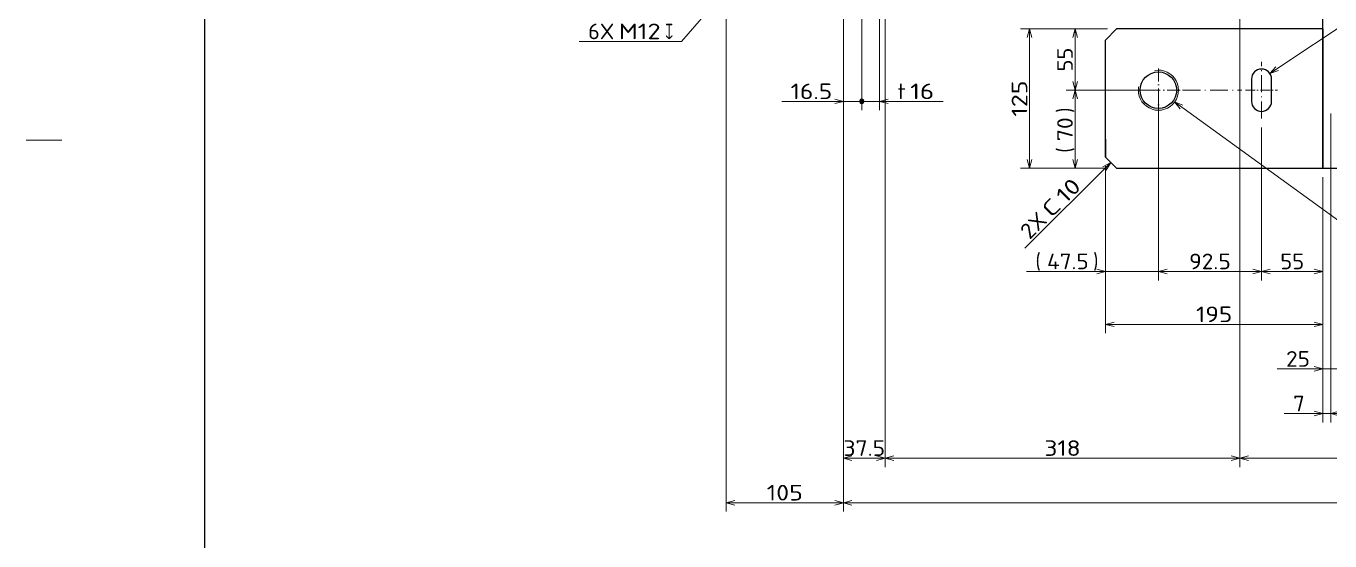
# Model space of a CAD drawing. Extents: x 0 to 1254, y -12 to 833.
# Drawn here: x 0 to 292.3, y 330.1 to 445.6 of the extents above; entities that cross this region are included whole.
import ezdxf
from ezdxf.enums import TextEntityAlignment as Align

# ---------------------------------------------------------------- set-up
doc = ezdxf.new("R2010")
doc.units = 0
doc.linetypes.add('DASHDOT', pattern=[18.5, 12, -3, 0.5, -3])
doc.layers.get('0').update_dxf_attribs({"lineweight": 13})
doc.styles.add('GDT', font='gdt.shx')
doc.styles.get("Standard").update_dxf_attribs({"font": 'isocp.shx'})
doc.dimstyles.get("Standard").update_dxf_attribs({"dimtxt": 2.5, "dimasz": 2.5, "dimexe": 1.25, "dimexo": 0.625, "dimtad": 1, "dimcen": 2.5, "dimadec": 0, "dimazin": 0, "dimtfac": 1, "dimtmove": 0, "dimatfit": 0, "dimfxl": 1, "dimarcsym": 0})

# ---------------------------------------------------------------- blocks, each defined once
blk = doc.blocks.new('*D58')
at = {"color": 214, "lineweight": 13}
for p, q in [((272.878044, 482.699586), (234.126556, 450.573152)), ((234.126556, 450.573152), (205.53302, 450.573152))]:
    blk.add_line(p, q, dxfattribs=at)
blk.add_lwpolyline([(271.721191, 481.068116), (272.878044, 482.699586), (271.06044, 481.865121)], dxfattribs=at)
for s, width, p, p2 in [('M', 1.15318, (207.53302, 451.073152), (211.376953, 451.073152)), ('36', 0.868247, (212.376953, 451.073152), (217.73114, 451.073152)), ('xP2.0↧', 0.84647, (218.73114, 451.073152), (233.262207, 451.073152))]:
    blk.add_text(s, height=3.5, dxfattribs=dict(at, width=width)).set_placement(p, p2, align=Align.FIT)
blk = doc.blocks.new('*D59')
at = {"color": 214, "lineweight": 13}
for p, q in [((257.48539, 428.554994), (311.195648, 389.608674)), ((311.195648, 389.608674), (340.808396, 389.608674))]:
    blk.add_line(p, q, dxfattribs=at)
blk.add_lwpolyline([(259.353218, 427.839997), (257.48539, 428.554994), (258.745476, 427.001878)], dxfattribs=at)
for s, width, p, p2 in [('M', 1.15318, (313.079205, 390.108674), (316.923138, 390.108674)), ('36', 0.868248, (317.923134, 390.108674), (323.277328, 390.108674)), ('xP2.0↧', 0.84647, (324.277328, 390.108674), (338.808395, 390.108674))]:
    blk.add_text(s, height=3.5, dxfattribs=dict(at, width=width)).set_placement(p, p2, align=Align.FIT)
blk = doc.blocks.new('*D83')
at = {"color": 214, "lineweight": 13}
for p, q in [((201.11145, 504.811795), (146.926422, 442.123292)), ((146.926422, 442.123292), (123.997406, 442.123292))]:
    blk.add_line(p, q, dxfattribs=at)
blk.add_lwpolyline([(200.239777, 503.011743), (201.11145, 504.811795), (199.456528, 503.688745)], dxfattribs=at)
for s, width, p, p2 in [('6X', 0.953544, (125.997406, 442.623292), (131.877594, 442.623292)), ('M12', 0.921945, (132.877609, 442.623292), (142.250717, 442.623292))]:
    blk.add_text(s, height=3.5, dxfattribs=dict(at, width=width)).set_placement(p, p2, align=Align.FIT)
at = {"color": 214, "lineweight": 13, "style": 'GDT', "width": 0.52601}
blk.add_text('x', height=3.5, dxfattribs=at).set_placement((143.250732, 442.623292), (145.091766, 442.623292), align=Align.FIT)
blk = doc.blocks.new('*D97')
at = {"color": 7, "lineweight": 13}
for p, q in [((278.840958, 434.94246), (313.70224, 458.122987)), ((313.70224, 458.122987), (344.162642, 458.122987))]:
    blk.add_line(p, q, dxfattribs=at)
blk.add_lwpolyline([(280.163017, 436.443177), (278.840958, 434.94246), (280.736252, 435.581086)], dxfattribs=at)
for s, width, p, p2 in [('18', 0.868247, (314.70224, 458.622987), (320.056427, 458.622987)), ('X38 長穴', 1.110853, (321.056427, 458.622987), (342.162642, 458.622987))]:
    blk.add_text(s, height=3.5, dxfattribs=dict(at, width=width)).set_placement(p, p2, align=Align.FIT)
blk = doc.blocks.new('*D103')
at = {"color": 7, "lineweight": 13}
for p, q in [((183.217346, 537.941327), (183.217346, 336.696626)), ((156.967346, 496.696626), (156.967346, 336.696626)), ((156.967346, 338.696626), (183.217346, 338.696626))]:
    blk.add_line(p, q, dxfattribs=at)
for points in [[(158.8992, 339.214265), (156.967346, 338.696626), (158.8992, 338.178987)], [(181.285492, 338.178987), (183.217346, 338.696626), (181.285492, 339.214265)]]:
    blk.add_lwpolyline(points, dxfattribs=at)
at = {"color": 7, "lineweight": 13, "width": 0.854608}
blk.add_text('105', height=3.5, dxfattribs=at).set_placement((166.032959, 339.196626), (174.151733, 339.196626), align=Align.FIT)
blk = doc.blocks.new('*D104')
at = {"color": 7, "lineweight": 13}
for p, q in [((183.217346, 537.941327), (183.217346, 336.696626)), ((528.217346, 537.946626), (528.217346, 336.696626)), ((183.217346, 338.696626), (528.217346, 338.696626))]:
    blk.add_line(p, q, dxfattribs=at)
for points in [[(185.1492, 339.214265), (183.217346, 338.696626), (185.1492, 338.178987)], [(526.285492, 338.178987), (528.217346, 338.696626), (526.285492, 339.214265)]]:
    blk.add_lwpolyline(points, dxfattribs=at)
at = {"color": 7, "lineweight": 13, "width": 0.848056}
blk.add_text('1380', height=3.5, dxfattribs=at).set_placement((350.275656, 339.196626), (361.159037, 339.196626), align=Align.FIT)
blk = doc.blocks.new('*D107')
at = {"color": 7, "lineweight": 13}
for p, q in [((194.592346, 497.446626), (647.717346, 497.446626)), ((645.717346, 413.696626), (645.717346, 497.446626)), ((468.967346, 413.696626), (647.717346, 413.696626))]:
    blk.add_line(p, q, dxfattribs=at)
for points in [[(646.234985, 495.514771), (645.717346, 497.446626), (645.199707, 495.514771)], [(645.199707, 415.62848), (645.717346, 413.696626), (646.234985, 415.62848)]]:
    blk.add_lwpolyline(points, dxfattribs=at)
for s, p in [(')', (645.217346, 460.631021)), ('(', (645.217346, 448.934197))]:
    blk.add_text(s, height=3.5, rotation=90.000003, dxfattribs=at).set_placement(p)
at = {"color": 7, "lineweight": 13, "width": 0.854609}
blk.add_text('335', height=3.5, rotation=90, dxfattribs=at).set_placement((645.217346, 451.512231), (645.217346, 459.631021), align=Align.FIT)
blk = doc.blocks.new('*D117')
at = {"color": 7, "lineweight": 13}
for p, q in [((183.217346, 537.941327), (183.217346, 346.696626)), ((192.592346, 495.446626), (192.592346, 346.696626)), ((183.217346, 348.696626), (192.592346, 348.696626))]:
    blk.add_line(p, q, dxfattribs=at)
for points in [[(185.1492, 349.214265), (183.217346, 348.696626), (185.1492, 348.178987)], [(190.660492, 348.178987), (192.592346, 348.696626), (190.660492, 349.214265)]]:
    blk.add_lwpolyline(points, dxfattribs=at)
at = {"color": 7, "lineweight": 13, "width": 0.836937}
blk.add_text('37.5', height=3.5, dxfattribs=at).set_placement((183.232452, 349.196626), (192.578247, 349.196626), align=Align.FIT)
blk = doc.blocks.new('*D118')
at = {"color": 7, "lineweight": 13}
for p, q in [((192.592346, 495.446626), (192.592346, 346.696626)), ((272.092346, 495.446626), (272.092346, 346.696626)), ((192.592346, 348.696626), (272.092346, 348.696626))]:
    blk.add_line(p, q, dxfattribs=at)
for points in [[(194.5242, 349.214265), (192.592346, 348.696626), (194.5242, 348.178987)], [(270.160492, 348.178987), (272.092346, 348.696626), (270.160492, 349.214265)]]:
    blk.add_lwpolyline(points, dxfattribs=at)
at = {"color": 7, "lineweight": 13, "width": 0.854609}
blk.add_text('318', height=3.5, dxfattribs=at).set_placement((228.282951, 349.196626), (236.401741, 349.196626), align=Align.FIT)
blk = doc.blocks.new('*D119')
at = {"color": 7, "lineweight": 13}
for p, q in [((272.092346, 495.446626), (272.092346, 346.696626)), ((439.342346, 495.446626), (439.342346, 346.696626)), ((272.092346, 348.696626), (439.342346, 348.696626))]:
    blk.add_line(p, q, dxfattribs=at)
for points in [[(274.0242, 349.214265), (272.092346, 348.696626), (274.0242, 348.178987)], [(437.410492, 348.178987), (439.342346, 348.696626), (437.410492, 349.214265)]]:
    blk.add_lwpolyline(points, dxfattribs=at)
for s, p in [('(', (349.079919, 349.196626)), (')', (360.776739, 349.196626))]:
    blk.add_text(s, height=3.5, dxfattribs=at).set_placement(p)
at = {"color": 7, "lineweight": 13, "width": 0.86987}
blk.add_text('669', height=3.5, dxfattribs=at).set_placement((351.657953, 349.196626), (359.776739, 349.196626), align=Align.FIT)
blk = doc.blocks.new('*D141')
at = {"color": 7, "lineweight": 13}
for p, q in [((183.217346, 536.691327), (183.217346, 426.696626)), ((187.342346, 518.071626), (187.342346, 426.696626)), ((169.387253, 428.696626), (186.842346, 428.696626))]:
    blk.add_line(p, q, dxfattribs=at)
blk.add_lwpolyline([(181.285492, 428.178987), (183.217346, 428.696626), (181.285492, 429.214265)], dxfattribs=at)
at = {"color": 7, "lineweight": 13, "const_width": 0.5}
for points in [[(187.592346, 428.696626, 1), (187.092346, 428.696626)], [(187.092346, 428.696626, 1), (187.592346, 428.696626)]]:
    blk.add_lwpolyline(points, format="xyb", dxfattribs=at)
at = {"color": 7, "lineweight": 13}
blk.add_circle((187.342346, 428.696626), 0.5, dxfattribs=at)
at = {"color": 7, "lineweight": 13, "width": 0.836937}
blk.add_text('16.5', height=3.5, dxfattribs=at).set_placement((171.387268, 429.196626), (180.733063, 429.196626), align=Align.FIT)
blk = doc.blocks.new('*D142')
at = {"color": 7, "lineweight": 13}
for p, q in [((187.342346, 518.071626), (187.342346, 426.696626)), ((191.342346, 518.071626), (191.342346, 426.696626)), ((187.842346, 428.696626), (205.553421, 428.696626))]:
    blk.add_line(p, q, dxfattribs=at)
at = {"color": 7, "lineweight": 13, "const_width": 0.5}
for points in [[(187.592346, 428.696626, 1), (187.092346, 428.696626)], [(187.092346, 428.696626, 1), (187.592346, 428.696626)]]:
    blk.add_lwpolyline(points, format="xyb", dxfattribs=at)
at = {"color": 7, "lineweight": 13}
blk.add_lwpolyline([(193.2742, 429.214265), (191.342346, 428.696626), (193.2742, 428.178987)], dxfattribs=at)
blk.add_circle((187.342346, 428.696626), 0.5, dxfattribs=at)
for s, width, p, p2 in [('t', 1.09248, (195.378433, 429.196626), (197.199234, 429.196626)), ('16', 0.868247, (198.199234, 429.196626), (203.553421, 429.196626))]:
    blk.add_text(s, height=3.5, dxfattribs=dict(at, width=width)).set_placement(p, p2, align=Align.FIT)
blk = doc.blocks.new('*D161')
at = {"color": 7, "lineweight": 13}
for p, q in [((241.967346, 414.196626), (241.967346, 376.696626)), ((290.717346, 411.696626), (290.717346, 376.696626)), ((241.967346, 378.696626), (290.717346, 378.696626))]:
    blk.add_line(p, q, dxfattribs=at)
for points in [[(243.8992, 379.214265), (241.967346, 378.696626), (243.8992, 378.178987)], [(288.785492, 378.178987), (290.717346, 378.696626), (288.785492, 379.214265)]]:
    blk.add_lwpolyline(points, dxfattribs=at)
at = {"color": 7, "lineweight": 13, "width": 0.854609}
blk.add_text('195', height=3.5, dxfattribs=at).set_placement((262.282951, 379.196626), (270.401741, 379.196626), align=Align.FIT)
blk = doc.blocks.new('*D162')
at = {"color": 7, "lineweight": 13}
for p, q in [((242.467346, 444.946626), (222.951141, 444.946626)), ((224.951141, 413.696626), (224.951141, 444.946626)), ((242.467346, 413.696626), (222.951141, 413.696626))]:
    blk.add_line(p, q, dxfattribs=at)
for points in [[(225.468781, 443.014771), (224.951141, 444.946626), (224.433502, 443.014771)], [(224.433502, 415.62848), (224.951141, 413.696626), (225.468781, 415.62848)]]:
    blk.add_lwpolyline(points, dxfattribs=at)
at = {"color": 7, "lineweight": 13, "width": 0.854608}
blk.add_text('125', height=3.5, rotation=90, dxfattribs=at).set_placement((224.451141, 425.262239), (224.451141, 433.381013), align=Align.FIT)
blk = doc.blocks.new('*D165')
at = {"color": 7, "lineweight": 13}
for p, q in [((242.467346, 444.946626), (233.152039, 444.946626)), ((235.152039, 431.196626), (235.152039, 444.946626)), ((251.842346, 431.196626), (233.152039, 431.196626))]:
    blk.add_line(p, q, dxfattribs=at)
for points in [[(235.669678, 443.014771), (235.152039, 444.946626), (234.634399, 443.014771)], [(234.634399, 433.12848), (235.152039, 431.196626), (235.669678, 433.12848)]]:
    blk.add_lwpolyline(points, dxfattribs=at)
at = {"color": 7, "lineweight": 13, "width": 0.868247}
blk.add_text('55', height=3.5, rotation=90, dxfattribs=at).set_placement((234.652039, 435.394532), (234.652039, 440.748719), align=Align.FIT)
blk = doc.blocks.new('*D166')
at = {"color": 7, "lineweight": 13}
for p, q in [((251.842346, 431.196626), (233.152039, 431.196626)), ((235.152039, 413.696626), (235.152039, 431.196626)), ((242.467346, 413.696626), (233.152039, 413.696626))]:
    blk.add_line(p, q, dxfattribs=at)
for points in [[(235.669678, 429.264771), (235.152039, 431.196626), (234.634399, 429.264771)], [(234.634399, 415.62848), (235.152039, 413.696626), (235.669678, 415.62848)]]:
    blk.add_lwpolyline(points, dxfattribs=at)
for s, p in [(')', (234.652039, 426.123719)), ('(', (234.652039, 417.191499))]:
    blk.add_text(s, height=3.5, rotation=90.000003, dxfattribs=at).set_placement(p)
at = {"color": 7, "lineweight": 13, "width": 0.868247}
blk.add_text('70', height=3.5, rotation=90, dxfattribs=at).set_placement((234.652039, 419.769532), (234.652039, 425.123719), align=Align.FIT)
blk = doc.blocks.new('*D170')
at = {"color": 7, "lineweight": 13}
for p, q in [((253.842346, 424.352632), (253.842346, 388.548738)), ((276.967346, 422.826905), (276.967346, 388.548738)), ((253.842346, 390.548738), (276.967346, 390.548738))]:
    blk.add_line(p, q, dxfattribs=at)
for points in [[(255.7742, 391.066377), (253.842346, 390.548738), (255.7742, 390.031098)], [(275.035492, 390.031098), (276.967346, 390.548738), (275.035492, 391.066377)]]:
    blk.add_lwpolyline(points, dxfattribs=at)
at = {"color": 7, "lineweight": 13, "width": 0.836938}
blk.add_text('92.5', height=3.5, dxfattribs=at).set_placement((260.731941, 391.048738), (270.077751, 391.048738), align=Align.FIT)
blk = doc.blocks.new('*D171')
at = {"color": 7, "lineweight": 13}
for p, q in [((253.842346, 429.196626), (253.842346, 388.548738)), ((241.967346, 414.196626), (241.967346, 388.548738)), ((224.293503, 390.548738), (258.842346, 390.548738))]:
    blk.add_line(p, q, dxfattribs=at)
for points in [[(240.035492, 390.031098), (241.967346, 390.548738), (240.035492, 391.066377)], [(255.7742, 391.066377), (253.842346, 390.548738), (255.7742, 390.031098)]]:
    blk.add_lwpolyline(points, dxfattribs=at)
for s, p in [('(', (226.293503, 391.048738)), (')', (239.217346, 391.048738))]:
    blk.add_text(s, height=3.5, dxfattribs=at).set_placement(p)
at = {"color": 7, "lineweight": 13, "width": 0.836938}
blk.add_text('47.5', height=3.5, dxfattribs=at).set_placement((228.871536, 391.048738), (238.217346, 391.048738), align=Align.FIT)
blk = doc.blocks.new('*D172')
at = {"color": 7, "lineweight": 13}
for p, q in [((276.967346, 422.826905), (276.967346, 388.548738)), ((290.717346, 411.696626), (290.717346, 388.548738)), ((276.967346, 390.548738), (290.717346, 390.548738))]:
    blk.add_line(p, q, dxfattribs=at)
for points in [[(278.8992, 391.066377), (276.967346, 390.548738), (278.8992, 390.031098)], [(288.785492, 390.031098), (290.717346, 390.548738), (288.785492, 391.066377)]]:
    blk.add_lwpolyline(points, dxfattribs=at)
at = {"color": 7, "lineweight": 13, "width": 0.868247}
blk.add_text('55', height=3.5, dxfattribs=at).set_placement((281.165253, 391.048738), (286.51944, 391.048738), align=Align.FIT)
blk = doc.blocks.new('*D251')
at = {"color": 7, "lineweight": 13}
for p, q in [((292.467346, 425.946626), (292.467346, 356.696626)), ((290.717346, 411.696626), (290.717346, 356.696626)), ((282.053383, 358.696626), (297.467346, 358.696626))]:
    blk.add_line(p, q, dxfattribs=at)
for points in [[(288.785492, 358.178987), (290.717346, 358.696626), (288.785492, 359.214265)], [(294.399197, 359.214265), (292.467346, 358.696626), (294.399197, 358.178987)]]:
    blk.add_lwpolyline(points, dxfattribs=at)
at = {"color": 7, "lineweight": 13, "width": 0.913976}
blk.add_text('7', height=3.5, dxfattribs=at).set_placement((284.053375, 359.196626), (286.642975, 359.196626), align=Align.FIT)
blk = doc.blocks.new('*D253')
at = {"color": 7, "lineweight": 13}
for p, q in [((296.967346, 430.446626), (296.967346, 366.696626)), ((290.717346, 411.696626), (290.717346, 366.696626)), ((280.46183, 368.696626), (296.467346, 368.696626))]:
    blk.add_line(p, q, dxfattribs=at)
blk.add_lwpolyline([(288.785492, 368.178987), (290.717346, 368.696626), (288.785492, 369.214265)], dxfattribs=at)
at = {"color": 7, "lineweight": 13, "const_width": 0.5}
for points in [[(297.217346, 368.696626, 1), (296.717346, 368.696626)], [(296.717346, 368.696626, 1), (297.217346, 368.696626)]]:
    blk.add_lwpolyline(points, format="xyb", dxfattribs=at)
at = {"color": 7, "lineweight": 13}
blk.add_circle((296.967346, 368.696626), 0.5, dxfattribs=at)
at = {"color": 7, "lineweight": 13, "width": 0.868247}
blk.add_text('25', height=3.5, dxfattribs=at).set_placement((282.461838, 369.196626), (287.816025, 369.196626), align=Align.FIT)

msp = doc.modelspace()

# ---------------------------------------------------------------- linework, layer by layer
at = {"color": 7, "lineweight": 25}
for p, q in [((40, 816), (40, 25)), ((290.7173, 413.6966), (290.7173, 494.9465)), ((244.4673, 444.9466), (241.9673, 442.4466)), ((290.7173, 444.9466), (244.4673, 444.9466)), ((290.7173, 444.9466), (290.7173, 413.6966)), ((241.9673, 416.1966), (241.9673, 442.4466)), ((274.7173, 433.6966), (274.7173, 428.6966)), ((279.2173, 428.6966), (279.2173, 433.6966)), ((241.9673, 420.1966), (241.9673, 416.1966)), ((241.9673, 416.1966), (244.4673, 413.6966)), ((244.4673, 413.6966), (290.7173, 413.6966)), ((290.7173, 413.6966), (303.2173, 413.6966))]:
    msp.add_line(p, q, dxfattribs=at)
at = {"color": 7, "linetype": 'DASHDOT', "lineweight": 13, "ltscale": 0.2422}
for p, q in [((253.8423, 436.0406), (253.8423, 426.3526)), ((258.6863, 431.1966), (248.9983, 431.1966))]:
    msp.add_line(p, q, dxfattribs=at)
at = {"color": 7, "linetype": 'DASHDOT', "lineweight": 13, "ltscale": 0.318486}
msp.add_line((276.9673, 424.8269), (276.9673, 437.5663), dxfattribs=at)
at = {"color": 7, "linetype": 'DASHDOT', "lineweight": 13, "ltscale": 0.332912}
msp.add_line((259.2643, 431.1966), (272.5808, 431.1966), dxfattribs=at)
at = {"color": 7, "linetype": 'DASHDOT', "lineweight": 13, "ltscale": 0.18}
msp.add_line((273.3673, 431.1966), (280.5673, 431.1966), dxfattribs=at)
at = {"color": 7, "lineweight": 13}
for p, q in [((0, 420), (8, 420)), ((243.151, 415.013), (223.9267, 395.7886))]:
    msp.add_line(p, q, dxfattribs=at)
msp.add_lwpolyline([(242.151, 413.2809), (243.151, 415.013), (241.419, 414.013)], dxfattribs=at)
at = {"color": 7, "lineweight": 25}
msp.add_circle((253.8423, 431.1966), 4.094, dxfattribs=at)
at = {"color": 7, "lineweight": 13}
msp.add_arc((253.8423, 431.1966), 4.5, 169.999993, 100.000014, dxfattribs=at)
at = {"color": 7, "lineweight": 25}
for centre, start, end in [((276.9673, 433.6966), 0, 180), ((276.9673, 428.6966), 180, 0)]:
    msp.add_arc(centre, 2.25, start, end, dxfattribs=at)

# ---------------------------------------------------------------- texts
at = {"color": 7, "lineweight": 13}
for s, rotation, width, p, p2 in [('10', 45, 0.868246, (232.9914, 405.5605), (236.7774, 409.3465)), ('C', 44.99982, 1.146434, (229.8523, 402.4214), (232.2843, 404.8534)), ('2X', 45, 0.953546, (224.9873, 397.5564), (229.1452, 401.7143))]:
    msp.add_text(s, height=3.5, rotation=rotation, dxfattribs=dict(at, width=width)).set_placement(p, p2, align=Align.FIT)

# ---------------------------------------------------------------- dimensions: what is measured, and where the dimension line sits
at = {"lineweight": 0}
for base, p1, p2, picture, middle in [((183.2173, 338.6966), (156.9673, 498.6966), (183.2173, 539.9413), '*D103', (170.0923, 338.6966)), ((292.4673, 358.6966), (290.7173, 413.6966), (292.4673, 427.9466), '*D251', (285.3482, 358.6966)), ((276.9673, 390.5487), (253.8423, 426.3526), (276.9673, 424.8269), '*D170', (265.4048, 390.5487)), ((290.7173, 378.6966), (241.9673, 416.1966), (290.7173, 413.6966), '*D161', (266.3423, 378.6966))]:
    dim = msp.add_linear_dim(base=base, p1=p1, p2=p2, dimstyle='STANDARD', override={"dimlfac": 4}, dxfattribs=at)
    dim.commit()
    dim.dimension.update_dxf_attribs({"geometry": picture, "text_midpoint": middle, "dimtype": 160})
for base, p1, p2, angle, picture, middle, dimtype in [((183.2173, 428.6966), (187.3423, 520.0716), (183.2173, 538.6913), 180, '*D141', (176.0602, 428.6966), 160), ((183.2173, 338.6966), (528.2173, 539.9466), (183.2173, 539.9413), 180, '*D104', (355.7173, 338.6966), 160), ((183.2173, 348.6966), (192.5923, 497.4466), (183.2173, 539.9413), 180, '*D117', (187.9053, 348.6966), 160), ((192.5923, 348.6966), (272.0923, 497.4466), (192.5923, 497.4466), 180, '*D118', (232.3423, 348.6966), 161), ((224.9511, 413.6966), (244.4673, 444.9466), (244.4673, 413.6966), 270, '*D162', (224.9511, 429.3216), 161), ((235.152, 444.9466), (253.8423, 431.1966), (244.4673, 444.9466), 90, '*D165', (235.152, 438.0716), 160), ((290.7173, 368.6966), (296.9673, 432.4466), (290.7173, 413.6966), 180, '*D253', (285.1389, 368.6966), 160), ((276.9673, 390.5487), (290.7173, 413.6966), (276.9673, 424.8269), 180, '*D172', (283.8423, 390.5487), 160)]:
    dim = msp.add_linear_dim(base=base, p1=p1, p2=p2, angle=angle, dimstyle='STANDARD', override={"dimlfac": 4}, dxfattribs=at)
    dim.commit()
    dim.dimension.update_dxf_attribs({"geometry": picture, "text_midpoint": middle, "dimtype": dimtype})
for base, p1, p2, angle, text, picture, middle, dimtype in [((187.3423, 428.6966), (191.3423, 520.0716), (187.3423, 520.0716), 180, 't<>', '*D142', (199.4659, 428.6966), 161), ((645.7173, 497.4466), (466.9673, 413.6966), (192.5923, 497.4466), 90, '(<>)', '*D107', (645.7173, 455.5716), 160), ((272.0923, 348.6966), (439.3423, 497.4466), (272.0923, 497.4466), 180, '(<>)', '*D119', (355.7173, 348.6966), 161), ((235.152, 431.1966), (244.4673, 413.6966), (253.8423, 431.1966), 90, '(<>)', '*D166', (235.152, 422.4466), 160)]:
    dim = msp.add_linear_dim(base=base, p1=p1, p2=p2, angle=angle, text=text, dimstyle='STANDARD', override={"dimlfac": 4}, dxfattribs=at)
    dim.commit()
    dim.dimension.update_dxf_attribs({"geometry": picture, "text_midpoint": middle, "dimtype": dimtype})
for p1, p2, text, picture, middle in [((203.0732, 507.0815), (201.1114, 504.8118), '6XM12<DEPTH>', '*D83', (143.1724, 437.7801)), ((279.8066, 488.4437), (272.878, 482.6996), 'M<>xP2.0↧', '*D58', (227.0955, 444.7441)), ((275.0937, 432.4508), (278.841, 434.9425), '<>X38 長穴', '*D97', (324.9538, 465.6045)), ((250.1993, 433.8383), (257.4854, 428.555), 'M<>xP2.0↧', '*D59', (319.7922, 383.3751))]:
    dim = msp.add_diameter_dim_2p(p1=p1, p2=p2, text=text, dimstyle='STANDARD', override={"dimlfac": 4}, dxfattribs=at)
    dim.commit()
    dim.dimension.update_dxf_attribs({"geometry": picture, "text_midpoint": middle, "dimtype": 163})
dim = msp.add_linear_dim(base=(253.8423, 390.5487), p1=(241.9673, 416.1966), p2=(253.8423, 431.1966), text='(<>)', dimstyle='STANDARD', override={"dimlfac": 4}, dxfattribs=at)
dim.commit()
dim.dimension.update_dxf_attribs({"geometry": '*D171', "text_midpoint": (233.5444, 390.5487), "dimtype": 160})

doc.saveas('drawing.dxf')
